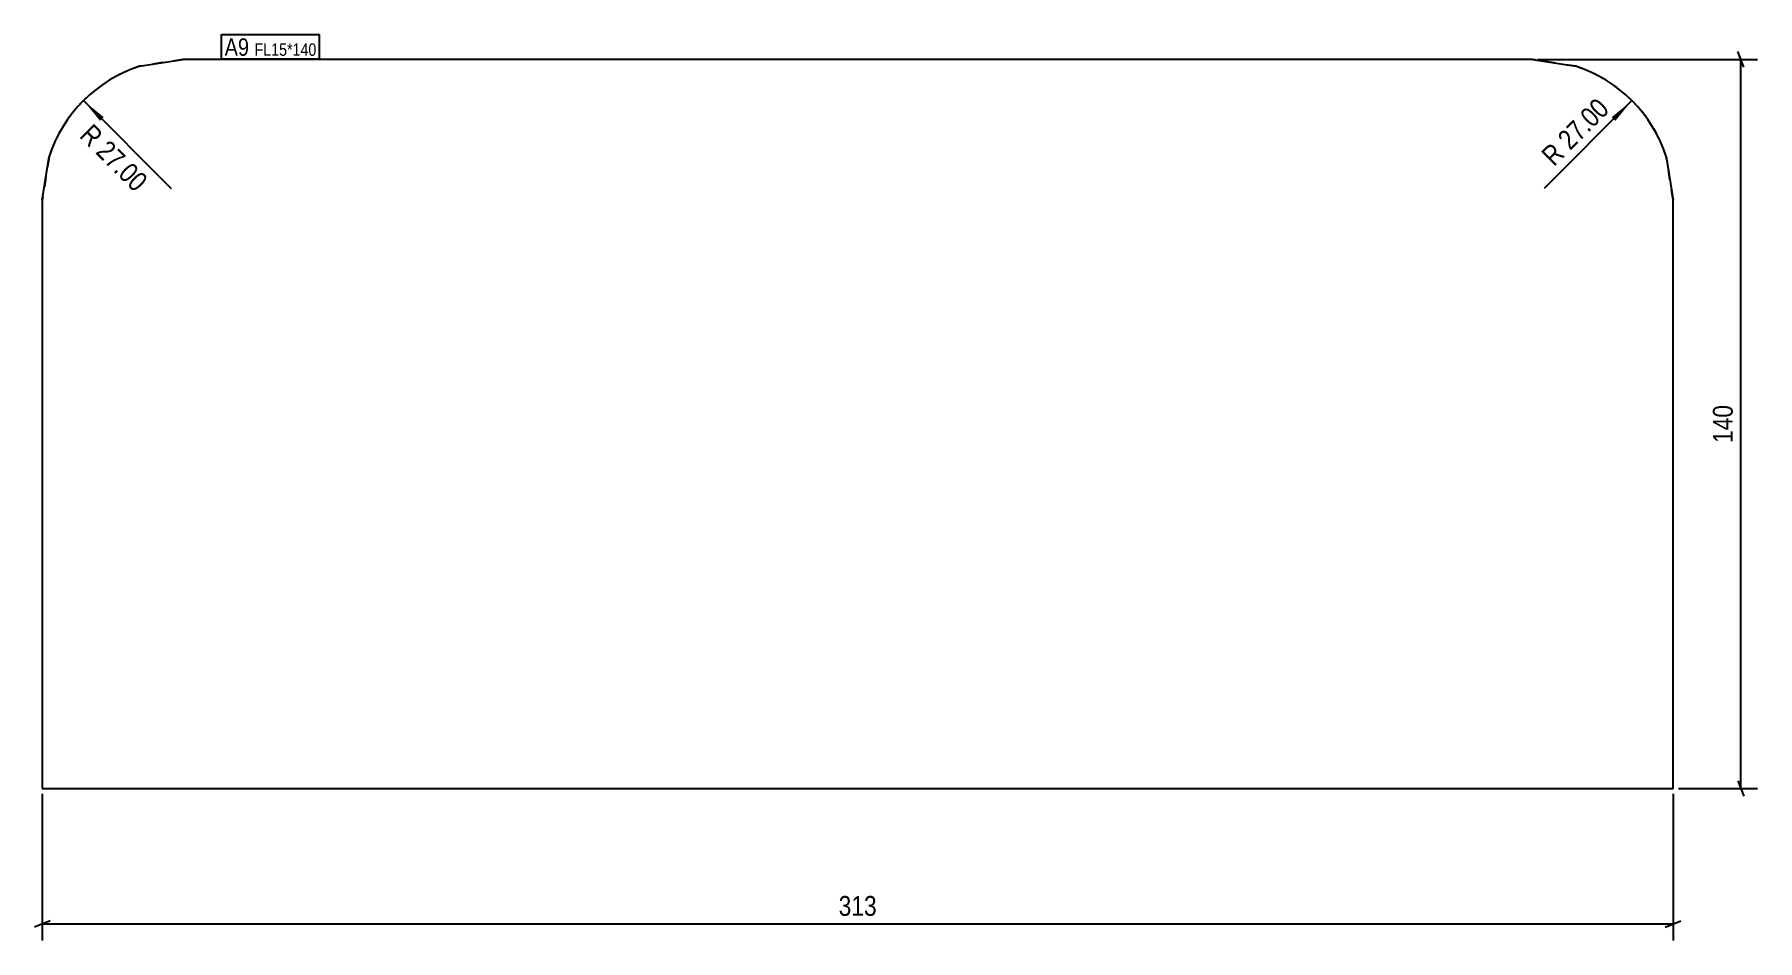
# Model space of a CAD drawing. Header units: millimetres. Extents: x 3 to 334, y 3 to 177.
import ezdxf

# ---------------------------------------------------------------- set-up
doc = ezdxf.new("R2010")
doc.units = ezdxf.units.MM
doc.linetypes.add('DXK_LINE_DOT2', pattern=[3.9198, 1.9599, -1.9599])
for name, color, linetype in [('MÅLSÆTNING', 7, 'Continuous'), ('STÅL', 7, 'Continuous'), ('TEKST', 7, 'Continuous')]:
    doc.layers.add(name, color=color, linetype=linetype)
doc.styles.add('Arial Narrow', font='ARIALN.TTF', dxfattribs={"height": 0.2})

msp = doc.modelspace()

# ---------------------------------------------------------------- hatches: boundary and pattern name
at = {"layer": 'MÅLSÆTNING', "linetype": 'Continuous'}
for points in [[(15.59, 160.4), (12.41, 164.29), (16.3, 161.11)], [(305.7, 161.11), (309.59, 164.29), (306.41, 160.4)]]:
    msp.add_hatch(color=7, dxfattribs=at).paths.add_polyline_path(points)

# ---------------------------------------------------------------- linework, layer by layer
at = {"layer": 'MÅLSÆTNING', "color": 7, "linetype": 'Continuous'}
for p, q in [((291.5, 172.2), (333.7, 172.2)), ((331.1, 170.7), (329.9, 173.7)), ((330.5, 32.2), (330.5, 172.2)), ((12.41, 164.29), (29.26, 147.44)), ((309.59, 164.29), (292.74, 147.44)), ((329.9, 33.7), (331.1, 30.7)), ((4.5, 31.2), (4.5, 3)), ((317.5, 31.2), (317.5, 3)), ((318.5, 32.2), (333.7, 32.2)), ((6, 6.8), (3, 5.6)), ((316, 5.6), (319, 6.8)), ((4.5, 6.2), (317.5, 6.2))]:
    msp.add_line(p, q, dxfattribs=at)
for centre, start, end in [((31.5, 145.2), 108, 162), ((290.5, 145.2), 18, 72)]:
    msp.add_arc(centre, 27, start, end, dxfattribs=at)
at = {"layer": 'STÅL', "color": 2, "linetype": 'Continuous'}
for p, q in [((23.16, 170.88), (31.5, 172.2)), ((290.5, 172.2), (31.5, 172.2)), ((290.5, 172.2), (298.84, 170.88)), ((4.5, 145.2), (5.82, 153.54)), ((316.18, 153.54), (317.5, 145.2)), ((4.5, 145.2), (4.5, 32.2)), ((317.5, 32.2), (317.5, 145.2)), ((4.5, 32.2), (317.5, 32.2))]:
    msp.add_line(p, q, dxfattribs=at)
at = {"layer": 'STÅL', "color": 7, "linetype": 'DXK_LINE_DOT2'}
for p, q in [((31.5, 172.2), (23.16, 170.88)), ((298.84, 170.88), (290.5, 172.2)), ((5.82, 153.54), (4.5, 145.2)), ((317.5, 145.2), (316.18, 153.54))]:
    msp.add_line(p, q, dxfattribs=at)
at = {"layer": 'STÅL', "color": 2, "linetype": 'Continuous'}
for centre, start, end in [((31.5, 145.2), 108, 162), ((290.5, 145.2), 18, 72)]:
    msp.add_arc(centre, 27, start, end, dxfattribs=at)
at = {"layer": 'STÅL', "color": 7, "linetype": 'DXK_LINE_DOT2'}
for centre, start, end in [((31.5, 145.2), 108, 162), ((290.5, 145.2), 18, 72)]:
    msp.add_arc(centre, 27, start, end, dxfattribs=at)

# ---------------------------------------------------------------- next in the draw order: wipeouts: each hides what was drawn before it
at = {"color": 0}
for points, layer in [([(306.63, 162.39), (302.67, 166.35), (290.68, 154.36), (294.64, 150.4)], 'MÅLSÆTNING'), ([(22.34, 145.38), (26.3, 149.34), (14.31, 161.33), (10.35, 157.37)], 'MÅLSÆTNING'), ([(329.75, 106.66), (324.15, 106.66), (324.15, 97.74), (329.75, 97.74)], 'MÅLSÆTNING'), ([(165.46, 6.95), (165.46, 12.55), (156.54, 12.55), (156.54, 6.95)], 'MÅLSÆTNING'), ([(44.19, 172.9), (44.19, 176.4), (39.5, 176.4), (39.5, 172.9)], 'TEKST')]:
    msp.add_wipeout(points, dxfattribs=at).dxf.layer = layer

# ---------------------------------------------------------------- next in the draw order: texts
at = {"layer": 'MÅLSÆTNING', "color": 3, "style": 'Arial Narrow'}
for s, rotation, p in [('R 27.00', 45.0001, (294.64, 151.54)), ('R 27.00', -45.0001, (11.48, 157.37)), ('140', 90.0002, (328.95, 98.54))]:
    msp.add_text(s, height=3.818, rotation=rotation, dxfattribs=at).set_placement(p)
msp.add_text('313', height=3.818, dxfattribs=at).set_placement((157.34, 7.75))

# ---------------------------------------------------------------- next in the draw order: wipeouts: each hides what was drawn before it
at = {"color": 0}
msp.add_wipeout([(44.19, 172.9), (44.19, 176.4), (39.5, 176.4), (39.5, 172.9)], dxfattribs=at).dxf.layer = 'TEKST'

# ---------------------------------------------------------------- next in the draw order: linework, layer by layer
at = {"layer": 'TEKST', "color": 7, "linetype": 'Continuous'}
msp.add_line((38.9, 172.3), (38.9, 177), dxfattribs=at)

# ---------------------------------------------------------------- next in the draw order: wipeouts: each hides what was drawn before it
at = {"color": 0}
msp.add_wipeout([(57.12, 172.9), (57.12, 175.4), (45.24, 175.4), (45.24, 172.9)], dxfattribs=at).dxf.layer = 'TEKST'

# ---------------------------------------------------------------- next in the draw order: wipeouts: each hides what was drawn before it
msp.add_wipeout([(57.12, 172.9), (57.12, 175.4), (45.24, 175.4), (45.24, 172.9)], dxfattribs=at).dxf.layer = 'TEKST'

# ---------------------------------------------------------------- next in the draw order: linework, layer by layer
at = {"layer": 'TEKST', "color": 7, "linetype": 'Continuous'}
for p, q in [((38.9, 177), (57.72, 177)), ((57.72, 172.3), (57.72, 177)), ((38.9, 172.3), (57.72, 172.3))]:
    msp.add_line(p, q, dxfattribs=at)

# ---------------------------------------------------------------- next in the draw order: texts
at = {"layer": 'TEKST', "color": 3, "style": 'Arial Narrow'}
for s, height, p in [('A9', 3.34, (39.5, 172.9)), ('FL15*140', 2.386, (45.24, 172.9))]:
    msp.add_text(s, height=height, dxfattribs=at).set_placement(p)

doc.saveas('drawing.dxf')
